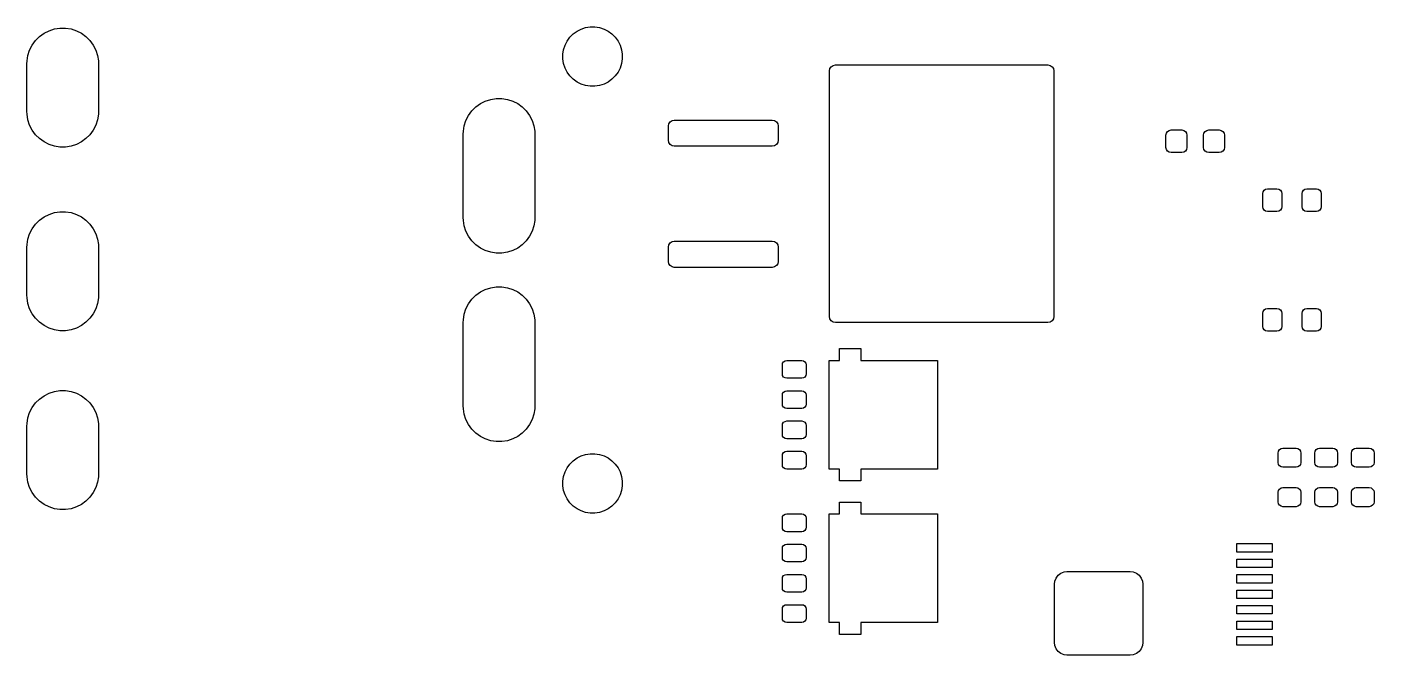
# Model space of a CAD drawing. Extents: x 3.68 to 8.08, y -5.98 to -1.71.
# Drawn here: x 3.687 to 5.909, y -4.722 to -3.685 of the extents above; entities that cross this region are included whole.
import ezdxf

# ---------------------------------------------------------------- set-up
doc = ezdxf.new("R2010")
doc.units = 0
doc.header["$MEASUREMENT"] = 0
doc.layers.add('BLACK', color=7, linetype='CONTINUOUS')

msp = doc.modelspace()

# ---------------------------------------------------------------- linework, layer by layer
at = {"layer": 'BLACK', "linetype": 'CONTINUOUS'}
for p, q in [((3.7235, -3.6915), (3.7323, -3.6886)), ((3.7323, -3.6886), (3.7414, -3.6872)), ((3.7414, -3.6872), (3.7507, -3.6872)), ((3.7507, -3.6872), (3.7598, -3.6886)), ((3.7598, -3.6886), (3.7687, -3.6915)), ((4.6012, -3.6888), (4.6086, -3.6864)), ((4.6086, -3.6864), (4.6162, -3.6852)), ((4.6162, -3.6852), (4.6239, -3.6852)), ((4.6239, -3.6852), (4.6316, -3.6864)), ((4.6316, -3.6864), (4.6389, -3.6888)), ((3.6957, -3.7152), (3.7012, -3.7077)), ((3.7012, -3.7077), (3.7077, -3.7012)), ((3.7077, -3.7012), (3.7152, -3.6957)), ((3.7152, -3.6957), (3.7235, -3.6915)), ((3.7687, -3.6915), (3.7769, -3.6957)), ((3.7769, -3.6957), (3.7844, -3.7012)), ((3.7844, -3.7012), (3.791, -3.7077)), ((3.791, -3.7077), (3.7964, -3.7152)), ((4.5746, -3.7154), (4.5781, -3.7085)), ((4.5781, -3.7085), (4.5827, -3.7023)), ((4.5827, -3.7023), (4.5881, -3.6968)), ((4.5881, -3.6968), (4.5944, -3.6923)), ((4.5944, -3.6923), (4.6012, -3.6888)), ((4.6389, -3.6888), (4.6458, -3.6923)), ((4.6458, -3.6923), (4.652, -3.6968)), ((4.652, -3.6968), (4.6575, -3.7023)), ((4.6575, -3.7023), (4.662, -3.7085)), ((4.662, -3.7085), (4.6655, -3.7154)), ((3.6872, -3.7414), (3.6886, -3.7323)), ((3.6886, -3.7323), (3.6915, -3.7235)), ((3.6915, -3.7235), (3.6957, -3.7152)), ((3.7964, -3.7152), (3.8006, -3.7235)), ((3.8006, -3.7235), (3.8035, -3.7323)), ((3.8035, -3.7323), (3.8049, -3.7414)), ((4.571, -3.7304), (4.5722, -3.7228)), ((4.571, -3.7381), (4.571, -3.7304)), ((4.5722, -3.7228), (4.5746, -3.7154)), ((4.6655, -3.7154), (4.6679, -3.7228)), ((4.6679, -3.7228), (4.6691, -3.7304)), ((4.6691, -3.7304), (4.6691, -3.7381)), ((3.687, -3.7461), (3.6872, -3.7414)), ((3.687, -3.8248), (3.687, -3.7461)), ((3.8049, -3.7414), (3.8051, -3.7461)), ((3.8051, -3.7461), (3.8051, -3.8248)), ((4.5722, -3.7457), (4.571, -3.7381)), ((4.5746, -3.7531), (4.5722, -3.7457)), ((4.5781, -3.76), (4.5746, -3.7531)), ((4.6655, -3.7531), (4.662, -3.76)), ((4.6679, -3.7457), (4.6655, -3.7531)), ((4.6691, -3.7381), (4.6679, -3.7457)), ((5.0108, -3.7579), (5.0116, -3.7541)), ((5.0116, -3.7541), (5.0137, -3.7509)), ((5.0137, -3.7509), (5.0169, -3.7488)), ((5.0169, -3.7488), (5.0207, -3.748)), ((5.0207, -3.748), (5.3711, -3.748)), ((5.3711, -3.748), (5.3748, -3.7488)), ((5.3748, -3.7488), (5.378, -3.7509)), ((5.378, -3.7509), (5.3802, -3.7541)), ((5.3802, -3.7541), (5.3809, -3.7579)), ((4.5827, -3.7662), (4.5781, -3.76)), ((4.5881, -3.7717), (4.5827, -3.7662)), ((4.5944, -3.7762), (4.5881, -3.7717)), ((4.6012, -3.7797), (4.5944, -3.7762)), ((4.6458, -3.7762), (4.6389, -3.7797)), ((4.652, -3.7717), (4.6458, -3.7762)), ((4.6575, -3.7662), (4.652, -3.7717)), ((4.662, -3.76), (4.6575, -3.7662)), ((5.0108, -4.1634), (5.0108, -3.7579)), ((5.3809, -3.7579), (5.3809, -4.1634)), ((4.6086, -3.7821), (4.6012, -3.7797)), ((4.6162, -3.7833), (4.6086, -3.7821)), ((4.6239, -3.7833), (4.6162, -3.7833)), ((4.6316, -3.7821), (4.6239, -3.7833)), ((4.6389, -3.7797), (4.6316, -3.7821)), ((4.4208, -3.8239), (4.4274, -3.8173)), ((4.4274, -3.8173), (4.4349, -3.8119)), ((4.4349, -3.8119), (4.4431, -3.8076)), ((4.4431, -3.8076), (4.452, -3.8048)), ((4.452, -3.8048), (4.4611, -3.8033)), ((4.4611, -3.8033), (4.4704, -3.8033)), ((4.4704, -3.8033), (4.4795, -3.8048)), ((4.4795, -3.8048), (4.4883, -3.8076)), ((4.4883, -3.8076), (4.4966, -3.8119)), ((4.4966, -3.8119), (4.5041, -3.8173)), ((4.5041, -3.8173), (4.5107, -3.8239)), ((3.6872, -3.8294), (3.687, -3.8248)), ((3.6886, -3.8386), (3.6872, -3.8294)), ((3.6915, -3.8474), (3.6886, -3.8386)), ((3.8035, -3.8386), (3.8006, -3.8474)), ((3.8049, -3.8294), (3.8035, -3.8386)), ((3.8051, -3.8248), (3.8049, -3.8294)), ((4.4083, -3.8484), (4.4112, -3.8396)), ((4.4112, -3.8396), (4.4154, -3.8313)), ((4.4154, -3.8313), (4.4208, -3.8239)), ((4.5107, -3.8239), (4.5161, -3.8313)), ((4.5161, -3.8313), (4.5203, -3.8396)), ((4.5203, -3.8396), (4.5232, -3.8484)), ((4.7458, -3.8451), (4.748, -3.8419)), ((4.748, -3.8419), (4.7512, -3.8397)), ((4.7512, -3.8397), (4.7549, -3.839)), ((4.7549, -3.839), (4.9163, -3.839)), ((4.9163, -3.839), (4.9201, -3.8397)), ((4.9201, -3.8397), (4.9233, -3.8419)), ((4.9233, -3.8419), (4.9254, -3.8451)), ((3.6957, -3.8557), (3.6915, -3.8474)), ((3.7012, -3.8632), (3.6957, -3.8557)), ((3.7077, -3.8697), (3.7012, -3.8632)), ((3.791, -3.8632), (3.7844, -3.8697)), ((3.7964, -3.8557), (3.791, -3.8632)), ((3.8006, -3.8474), (3.7964, -3.8557)), ((4.4067, -3.8622), (4.4069, -3.8576)), ((4.4067, -4), (4.4067, -3.8622)), ((4.4069, -3.8576), (4.4083, -3.8484)), ((4.5232, -3.8484), (4.5246, -3.8576)), ((4.5246, -3.8576), (4.5248, -3.8622)), ((4.5248, -3.8622), (4.5248, -4)), ((4.7451, -3.8488), (4.7458, -3.8451)), ((4.7451, -3.8724), (4.7451, -3.8488)), ((4.9254, -3.8451), (4.9262, -3.8488)), ((4.9262, -3.8488), (4.9262, -3.8724)), ((5.5659, -3.8639), (5.5666, -3.8606)), ((5.5659, -3.8841), (5.5659, -3.8639)), ((5.5666, -3.8606), (5.5685, -3.8578)), ((5.5685, -3.8578), (5.5713, -3.856)), ((5.5713, -3.856), (5.5746, -3.8553)), ((5.5746, -3.8553), (5.5918, -3.8553)), ((5.5918, -3.8553), (5.5951, -3.856)), ((5.5951, -3.856), (5.5979, -3.8578)), ((5.5979, -3.8578), (5.5997, -3.8606)), ((5.5997, -3.8606), (5.6004, -3.8639)), ((5.6004, -3.8639), (5.6004, -3.8841)), ((5.628, -3.8639), (5.6286, -3.8606)), ((5.628, -3.8841), (5.628, -3.8639)), ((5.6286, -3.8606), (5.6305, -3.8578)), ((5.6305, -3.8578), (5.6333, -3.856)), ((5.6333, -3.856), (5.6366, -3.8553)), ((5.6366, -3.8553), (5.6538, -3.8553)), ((5.6538, -3.8553), (5.6571, -3.856)), ((5.6571, -3.856), (5.6599, -3.8578)), ((5.6599, -3.8578), (5.6617, -3.8606)), ((5.6617, -3.8606), (5.6624, -3.8639)), ((5.6624, -3.8639), (5.6624, -3.8841)), ((3.7152, -3.8752), (3.7077, -3.8697)), ((3.7235, -3.8794), (3.7152, -3.8752)), ((3.7323, -3.8822), (3.7235, -3.8794)), ((3.7414, -3.8837), (3.7323, -3.8822)), ((3.7507, -3.8837), (3.7414, -3.8837)), ((3.7598, -3.8822), (3.7507, -3.8837)), ((3.7687, -3.8794), (3.7598, -3.8822)), ((3.7769, -3.8752), (3.7687, -3.8794)), ((3.7844, -3.8697), (3.7769, -3.8752)), ((4.7458, -3.8762), (4.7451, -3.8724)), ((4.748, -3.8794), (4.7458, -3.8762)), ((4.7512, -3.8815), (4.748, -3.8794)), ((4.7549, -3.8823), (4.7512, -3.8815)), ((4.9163, -3.8823), (4.7549, -3.8823)), ((4.9201, -3.8815), (4.9163, -3.8823)), ((4.9233, -3.8794), (4.9201, -3.8815)), ((4.9254, -3.8762), (4.9233, -3.8794)), ((4.9262, -3.8724), (4.9254, -3.8762)), ((5.5666, -3.8874), (5.5659, -3.8841)), ((5.5685, -3.8902), (5.5666, -3.8874)), ((5.5997, -3.8874), (5.5979, -3.8902)), ((5.6004, -3.8841), (5.5997, -3.8874)), ((5.6286, -3.8874), (5.628, -3.8841)), ((5.6305, -3.8902), (5.6286, -3.8874)), ((5.6617, -3.8874), (5.6599, -3.8902)), ((5.6624, -3.8841), (5.6617, -3.8874)), ((5.5713, -3.8921), (5.5685, -3.8902)), ((5.5746, -3.8927), (5.5713, -3.8921)), ((5.5918, -3.8927), (5.5746, -3.8927)), ((5.5951, -3.8921), (5.5918, -3.8927)), ((5.5979, -3.8902), (5.5951, -3.8921)), ((5.6333, -3.8921), (5.6305, -3.8902)), ((5.6366, -3.8927), (5.6333, -3.8921)), ((5.6538, -3.8927), (5.6366, -3.8927)), ((5.6571, -3.8921), (5.6538, -3.8927)), ((5.6599, -3.8902), (5.6571, -3.8921)), ((5.726, -3.9574), (5.7277, -3.9549)), ((5.7277, -3.9549), (5.7303, -3.9532)), ((5.7303, -3.9532), (5.7333, -3.9526)), ((5.7333, -3.9526), (5.749, -3.9526)), ((5.749, -3.9526), (5.752, -3.9532)), ((5.752, -3.9532), (5.7546, -3.9549)), ((5.7546, -3.9549), (5.7563, -3.9574)), ((5.791, -3.9574), (5.7927, -3.9549)), ((5.7927, -3.9549), (5.7952, -3.9532)), ((5.7952, -3.9532), (5.7982, -3.9526)), ((5.7982, -3.9526), (5.814, -3.9526)), ((5.814, -3.9526), (5.817, -3.9532)), ((5.817, -3.9532), (5.8195, -3.9549)), ((5.8195, -3.9549), (5.8213, -3.9574)), ((5.7254, -3.9604), (5.726, -3.9574)), ((5.7254, -3.9821), (5.7254, -3.9604)), ((5.7563, -3.9574), (5.7569, -3.9604)), ((5.7569, -3.9604), (5.7569, -3.9821)), ((5.7904, -3.9604), (5.791, -3.9574)), ((5.7904, -3.9821), (5.7904, -3.9604)), ((5.8213, -3.9574), (5.8219, -3.9604)), ((5.8219, -3.9604), (5.8219, -3.9821)), ((3.7077, -4.0043), (3.7152, -3.9989)), ((3.7152, -3.9989), (3.7235, -3.9947)), ((3.7235, -3.9947), (3.7323, -3.9918)), ((3.7323, -3.9918), (3.7414, -3.9903)), ((3.7414, -3.9903), (3.7507, -3.9903)), ((3.7507, -3.9903), (3.7598, -3.9918)), ((3.7598, -3.9918), (3.7687, -3.9947)), ((3.7687, -3.9947), (3.7769, -3.9989)), ((3.7769, -3.9989), (3.7844, -4.0043)), ((5.726, -3.9851), (5.7254, -3.9821)), ((5.7277, -3.9877), (5.726, -3.9851)), ((5.7303, -3.9894), (5.7277, -3.9877)), ((5.7333, -3.99), (5.7303, -3.9894)), ((5.749, -3.99), (5.7333, -3.99)), ((5.752, -3.9894), (5.749, -3.99)), ((5.7546, -3.9877), (5.752, -3.9894)), ((5.7563, -3.9851), (5.7546, -3.9877)), ((5.7569, -3.9821), (5.7563, -3.9851)), ((5.791, -3.9851), (5.7904, -3.9821)), ((5.7927, -3.9877), (5.791, -3.9851)), ((5.7952, -3.9894), (5.7927, -3.9877)), ((5.7982, -3.99), (5.7952, -3.9894)), ((5.814, -3.99), (5.7982, -3.99)), ((5.817, -3.9894), (5.814, -3.99)), ((5.8195, -3.9877), (5.817, -3.9894)), ((5.8213, -3.9851), (5.8195, -3.9877)), ((5.8219, -3.9821), (5.8213, -3.9851)), ((3.6915, -4.0266), (3.6957, -4.0184)), ((3.6957, -4.0184), (3.7012, -4.0109)), ((3.7012, -4.0109), (3.7077, -4.0043)), ((3.7844, -4.0043), (3.791, -4.0109)), ((3.791, -4.0109), (3.7964, -4.0184)), ((3.7964, -4.0184), (3.8006, -4.0266)), ((4.4069, -4.0046), (4.4067, -4)), ((4.4083, -4.0138), (4.4069, -4.0046)), ((4.4112, -4.0226), (4.4083, -4.0138)), ((4.5232, -4.0138), (4.5203, -4.0226)), ((4.5246, -4.0046), (4.5232, -4.0138)), ((4.5248, -4), (4.5246, -4.0046)), ((3.6872, -4.0446), (3.6886, -4.0354)), ((3.6886, -4.0354), (3.6915, -4.0266)), ((3.8006, -4.0266), (3.8035, -4.0354)), ((3.8035, -4.0354), (3.8049, -4.0446)), ((4.4154, -4.0309), (4.4112, -4.0226)), ((4.4208, -4.0384), (4.4154, -4.0309)), ((4.4274, -4.0449), (4.4208, -4.0384)), ((4.5107, -4.0384), (4.5041, -4.0449)), ((4.5161, -4.0309), (4.5107, -4.0384)), ((4.5203, -4.0226), (4.5161, -4.0309)), ((4.7458, -4.0451), (4.748, -4.0419)), ((4.748, -4.0419), (4.7512, -4.0397)), ((4.7512, -4.0397), (4.7549, -4.039)), ((4.7549, -4.039), (4.9163, -4.039)), ((4.9163, -4.039), (4.9201, -4.0397)), ((4.9201, -4.0397), (4.9233, -4.0419)), ((4.9233, -4.0419), (4.9254, -4.0451)), ((3.687, -4.0492), (3.6872, -4.0446)), ((3.687, -4.128), (3.687, -4.0492)), ((3.8049, -4.0446), (3.8051, -4.0492)), ((3.8051, -4.0492), (3.8051, -4.128)), ((4.4349, -4.0504), (4.4274, -4.0449)), ((4.4431, -4.0546), (4.4349, -4.0504)), ((4.452, -4.0574), (4.4431, -4.0546)), ((4.4611, -4.0589), (4.452, -4.0574)), ((4.4704, -4.0589), (4.4611, -4.0589)), ((4.4795, -4.0574), (4.4704, -4.0589)), ((4.4883, -4.0546), (4.4795, -4.0574)), ((4.4966, -4.0504), (4.4883, -4.0546)), ((4.5041, -4.0449), (4.4966, -4.0504)), ((4.7451, -4.0488), (4.7458, -4.0451)), ((4.7451, -4.0724), (4.7451, -4.0488)), ((4.9254, -4.0451), (4.9262, -4.0488)), ((4.9262, -4.0488), (4.9262, -4.0724)), ((4.7458, -4.0762), (4.7451, -4.0724)), ((4.748, -4.0794), (4.7458, -4.0762)), ((4.7512, -4.0815), (4.748, -4.0794)), ((4.7549, -4.0823), (4.7512, -4.0815)), ((4.9163, -4.0823), (4.7549, -4.0823)), ((4.9201, -4.0815), (4.9163, -4.0823)), ((4.9233, -4.0794), (4.9201, -4.0815)), ((4.9254, -4.0762), (4.9233, -4.0794)), ((4.9262, -4.0724), (4.9254, -4.0762)), ((3.6872, -4.1326), (3.687, -4.128)), ((3.6886, -4.1417), (3.6872, -4.1326)), ((3.8049, -4.1326), (3.8035, -4.1417)), ((3.8051, -4.128), (3.8049, -4.1326)), ((4.4208, -4.1349), (4.4274, -4.1283)), ((4.4274, -4.1283), (4.4349, -4.1229)), ((4.4349, -4.1229), (4.4431, -4.1187)), ((4.4431, -4.1187), (4.452, -4.1158)), ((4.452, -4.1158), (4.4611, -4.1144)), ((4.4611, -4.1144), (4.4704, -4.1144)), ((4.4704, -4.1144), (4.4795, -4.1158)), ((4.4795, -4.1158), (4.4883, -4.1187)), ((4.4883, -4.1187), (4.4966, -4.1229)), ((4.4966, -4.1229), (4.5041, -4.1283)), ((4.5041, -4.1283), (4.5107, -4.1349)), ((3.6915, -4.1506), (3.6886, -4.1417)), ((3.6957, -4.1588), (3.6915, -4.1506)), ((3.8006, -4.1506), (3.7964, -4.1588)), ((3.8035, -4.1417), (3.8006, -4.1506)), ((4.4083, -4.1594), (4.4112, -4.1506)), ((4.4112, -4.1506), (4.4154, -4.1424)), ((4.4154, -4.1424), (4.4208, -4.1349)), ((4.5107, -4.1349), (4.5161, -4.1424)), ((4.5161, -4.1424), (4.5203, -4.1506)), ((4.5203, -4.1506), (4.5232, -4.1594)), ((5.7254, -4.1581), (5.726, -4.1551)), ((5.726, -4.1551), (5.7277, -4.1525)), ((5.7277, -4.1525), (5.7303, -4.1508)), ((5.7303, -4.1508), (5.7333, -4.1502)), ((5.7333, -4.1502), (5.749, -4.1502)), ((5.749, -4.1502), (5.752, -4.1508)), ((5.752, -4.1508), (5.7546, -4.1525)), ((5.7546, -4.1525), (5.7563, -4.1551)), ((5.7563, -4.1551), (5.7569, -4.1581)), ((5.7904, -4.1581), (5.791, -4.1551)), ((5.791, -4.1551), (5.7927, -4.1525)), ((5.7927, -4.1525), (5.7952, -4.1508)), ((5.7952, -4.1508), (5.7982, -4.1502)), ((5.7982, -4.1502), (5.814, -4.1502)), ((5.814, -4.1502), (5.817, -4.1508)), ((5.817, -4.1508), (5.8195, -4.1525)), ((5.8195, -4.1525), (5.8213, -4.1551)), ((5.8213, -4.1551), (5.8219, -4.1581)), ((3.7012, -4.1663), (3.6957, -4.1588)), ((3.7077, -4.1729), (3.7012, -4.1663)), ((3.7152, -4.1783), (3.7077, -4.1729)), ((3.7844, -4.1729), (3.7769, -4.1783)), ((3.791, -4.1663), (3.7844, -4.1729)), ((3.7964, -4.1588), (3.791, -4.1663)), ((4.4067, -4.1732), (4.4069, -4.1686)), ((4.4067, -4.311), (4.4067, -4.1732)), ((4.4069, -4.1686), (4.4083, -4.1594)), ((4.5232, -4.1594), (4.5246, -4.1686)), ((4.5246, -4.1686), (4.5248, -4.1732)), ((4.5248, -4.1732), (4.5248, -4.311)), ((5.0116, -4.1672), (5.0108, -4.1634)), ((5.0137, -4.1703), (5.0116, -4.1672)), ((5.0169, -4.1725), (5.0137, -4.1703)), ((5.0207, -4.1732), (5.0169, -4.1725)), ((5.3711, -4.1732), (5.0207, -4.1732)), ((5.3748, -4.1725), (5.3711, -4.1732)), ((5.378, -4.1703), (5.3748, -4.1725)), ((5.3802, -4.1672), (5.378, -4.1703)), ((5.3809, -4.1634), (5.3802, -4.1672)), ((5.7254, -4.1797), (5.7254, -4.1581)), ((5.7569, -4.1581), (5.7569, -4.1797)), ((5.7904, -4.1797), (5.7904, -4.1581)), ((5.8219, -4.1581), (5.8219, -4.1797)), ((3.7235, -4.1825), (3.7152, -4.1783)), ((3.7323, -4.1854), (3.7235, -4.1825)), ((3.7414, -4.1868), (3.7323, -4.1854)), ((3.7507, -4.1868), (3.7414, -4.1868)), ((3.7598, -4.1854), (3.7507, -4.1868)), ((3.7687, -4.1825), (3.7598, -4.1854)), ((3.7769, -4.1783), (3.7687, -4.1825)), ((5.726, -4.1827), (5.7254, -4.1797)), ((5.7277, -4.1853), (5.726, -4.1827)), ((5.7303, -4.187), (5.7277, -4.1853)), ((5.7333, -4.1876), (5.7303, -4.187)), ((5.749, -4.1876), (5.7333, -4.1876)), ((5.752, -4.187), (5.749, -4.1876)), ((5.7546, -4.1853), (5.752, -4.187)), ((5.7563, -4.1827), (5.7546, -4.1853)), ((5.7569, -4.1797), (5.7563, -4.1827)), ((5.791, -4.1827), (5.7904, -4.1797)), ((5.7927, -4.1853), (5.791, -4.1827)), ((5.7952, -4.187), (5.7927, -4.1853)), ((5.7982, -4.1876), (5.7952, -4.187)), ((5.814, -4.1876), (5.7982, -4.1876)), ((5.817, -4.187), (5.814, -4.1876)), ((5.8195, -4.1853), (5.817, -4.187)), ((5.8213, -4.1827), (5.8195, -4.1853)), ((5.8219, -4.1797), (5.8213, -4.1827)), ((5.0272, -4.2359), (5.0272, -4.2164)), ((5.0272, -4.2164), (5.0628, -4.2164)), ((5.0628, -4.2164), (5.0628, -4.2359)), ((4.9331, -4.2433), (4.9336, -4.2405)), ((4.9331, -4.258), (4.9331, -4.2433)), ((4.9336, -4.2405), (4.9352, -4.2381)), ((4.9352, -4.2381), (4.9376, -4.2365)), ((4.9376, -4.2365), (4.9405, -4.2359)), ((4.9405, -4.2359), (4.9651, -4.2359)), ((4.9651, -4.2359), (4.9679, -4.2365)), ((4.9679, -4.2365), (4.9703, -4.2381)), ((4.9703, -4.2381), (4.9719, -4.2405)), ((4.9719, -4.2405), (4.9724, -4.2433)), ((4.9724, -4.2433), (4.9724, -4.258)), ((5.0104, -4.4154), (5.0104, -4.2359)), ((5.0104, -4.2359), (5.0272, -4.2359)), ((5.0628, -4.2359), (5.1701, -4.2359)), ((5.1701, -4.2359), (5.1888, -4.2359)), ((5.1888, -4.2359), (5.1888, -4.2654)), ((4.9336, -4.2609), (4.9331, -4.258)), ((4.9352, -4.2633), (4.9336, -4.2609)), ((4.9376, -4.2649), (4.9352, -4.2633)), ((4.9405, -4.2654), (4.9376, -4.2649)), ((4.9651, -4.2654), (4.9405, -4.2654)), ((4.9679, -4.2649), (4.9651, -4.2654)), ((4.9703, -4.2633), (4.9679, -4.2649)), ((4.9719, -4.2609), (4.9703, -4.2633)), ((4.9724, -4.258), (4.9719, -4.2609)), ((5.1888, -4.2654), (5.1888, -4.3859)), ((3.7235, -4.2899), (3.7323, -4.2871)), ((3.7323, -4.2871), (3.7414, -4.2856)), ((3.7414, -4.2856), (3.7507, -4.2856)), ((3.7507, -4.2856), (3.7598, -4.2871)), ((3.7598, -4.2871), (3.7687, -4.2899)), ((4.9336, -4.2905), (4.9352, -4.2881)), ((4.9352, -4.2881), (4.9376, -4.2865)), ((4.9376, -4.2865), (4.9405, -4.2859)), ((4.9405, -4.2859), (4.9651, -4.2859)), ((4.9651, -4.2859), (4.9679, -4.2865)), ((4.9679, -4.2865), (4.9703, -4.2881)), ((4.9703, -4.2881), (4.9719, -4.2905)), ((3.6957, -4.3136), (3.7012, -4.3061)), ((3.7012, -4.3061), (3.7077, -4.2996)), ((3.7077, -4.2996), (3.7152, -4.2941)), ((3.7152, -4.2941), (3.7235, -4.2899)), ((3.7687, -4.2899), (3.7769, -4.2941)), ((3.7769, -4.2941), (3.7844, -4.2996)), ((3.7844, -4.2996), (3.791, -4.3061)), ((3.791, -4.3061), (3.7964, -4.3136)), ((4.9331, -4.2933), (4.9336, -4.2905)), ((4.9331, -4.308), (4.9331, -4.2933)), ((4.9336, -4.3109), (4.9331, -4.308)), ((4.9352, -4.3133), (4.9336, -4.3109)), ((4.9719, -4.3109), (4.9703, -4.3133)), ((4.9719, -4.2905), (4.9724, -4.2933)), ((4.9724, -4.308), (4.9719, -4.3109)), ((4.9724, -4.2933), (4.9724, -4.308)), ((3.6872, -4.3399), (3.6886, -4.3307)), ((3.6886, -4.3307), (3.6915, -4.3219)), ((3.6915, -4.3219), (3.6957, -4.3136)), ((3.7964, -4.3136), (3.8006, -4.3219)), ((3.8006, -4.3219), (3.8035, -4.3307)), ((3.8035, -4.3307), (3.8049, -4.3399)), ((4.4069, -4.3157), (4.4067, -4.311)), ((4.4083, -4.3248), (4.4069, -4.3157)), ((4.4112, -4.3336), (4.4083, -4.3248)), ((4.5232, -4.3248), (4.5203, -4.3336)), ((4.5246, -4.3157), (4.5232, -4.3248)), ((4.5248, -4.311), (4.5246, -4.3157)), ((4.9376, -4.3149), (4.9352, -4.3133)), ((4.9405, -4.3154), (4.9376, -4.3149)), ((4.9651, -4.3154), (4.9405, -4.3154)), ((4.9679, -4.3149), (4.9651, -4.3154)), ((4.9703, -4.3133), (4.9679, -4.3149)), ((3.687, -4.3445), (3.6872, -4.3399)), ((3.687, -4.4232), (3.687, -4.3445)), ((3.8049, -4.3399), (3.8051, -4.3445)), ((3.8051, -4.3445), (3.8051, -4.4232)), ((4.4154, -4.3419), (4.4112, -4.3336)), ((4.4208, -4.3494), (4.4154, -4.3419)), ((4.4274, -4.3559), (4.4208, -4.3494)), ((4.5107, -4.3494), (4.5041, -4.3559)), ((4.5161, -4.3419), (4.5107, -4.3494)), ((4.5203, -4.3336), (4.5161, -4.3419)), ((4.9331, -4.3433), (4.9336, -4.3405)), ((4.9331, -4.358), (4.9331, -4.3433)), ((4.9336, -4.3405), (4.9352, -4.3381)), ((4.9352, -4.3381), (4.9376, -4.3365)), ((4.9376, -4.3365), (4.9405, -4.3359)), ((4.9405, -4.3359), (4.9651, -4.3359)), ((4.9651, -4.3359), (4.9679, -4.3365)), ((4.9679, -4.3365), (4.9703, -4.3381)), ((4.9703, -4.3381), (4.9719, -4.3405)), ((4.9719, -4.3405), (4.9724, -4.3433)), ((4.9724, -4.3433), (4.9724, -4.358)), ((4.4349, -4.3614), (4.4274, -4.3559)), ((4.4431, -4.3656), (4.4349, -4.3614)), ((4.452, -4.3684), (4.4431, -4.3656)), ((4.4611, -4.3699), (4.452, -4.3684)), ((4.4704, -4.3699), (4.4611, -4.3699)), ((4.4795, -4.3684), (4.4704, -4.3699)), ((4.4883, -4.3656), (4.4795, -4.3684)), ((4.4966, -4.3614), (4.4883, -4.3656)), ((4.5041, -4.3559), (4.4966, -4.3614)), ((4.9336, -4.3609), (4.9331, -4.358)), ((4.9352, -4.3633), (4.9336, -4.3609)), ((4.9376, -4.3649), (4.9352, -4.3633)), ((4.9405, -4.3654), (4.9376, -4.3649)), ((4.9651, -4.3654), (4.9405, -4.3654)), ((4.9679, -4.3649), (4.9651, -4.3654)), ((4.9703, -4.3633), (4.9679, -4.3649)), ((4.9719, -4.3609), (4.9703, -4.3633)), ((4.9724, -4.358), (4.9719, -4.3609)), ((4.5881, -4.4016), (4.5944, -4.397)), ((4.5944, -4.397), (4.6012, -4.3935)), ((4.6012, -4.3935), (4.6086, -4.3911)), ((4.6086, -4.3911), (4.6162, -4.3899)), ((4.6162, -4.3899), (4.6239, -4.3899)), ((4.6239, -4.3899), (4.6316, -4.3911)), ((4.6316, -4.3911), (4.6389, -4.3935)), ((4.6389, -4.3935), (4.6458, -4.397)), ((4.6458, -4.397), (4.652, -4.4016)), ((4.9331, -4.3933), (4.9336, -4.3905)), ((4.9331, -4.408), (4.9331, -4.3933)), ((4.9336, -4.3905), (4.9352, -4.3881)), ((4.9352, -4.3881), (4.9376, -4.3865)), ((4.9376, -4.3865), (4.9405, -4.3859)), ((4.9405, -4.3859), (4.9651, -4.3859)), ((4.9651, -4.3859), (4.9679, -4.3865)), ((4.9679, -4.3865), (4.9703, -4.3881)), ((4.9703, -4.3881), (4.9719, -4.3905)), ((4.9719, -4.3905), (4.9724, -4.3933)), ((4.9724, -4.3933), (4.9724, -4.408)), ((5.1888, -4.3859), (5.1888, -4.4154)), ((5.751, -4.3888), (5.7516, -4.3858)), ((5.751, -4.4045), (5.751, -4.3888)), ((5.7516, -4.3858), (5.7533, -4.3832)), ((5.7533, -4.3832), (5.7558, -4.3815)), ((5.7558, -4.3815), (5.7589, -4.3809)), ((5.7589, -4.3809), (5.7805, -4.3809)), ((5.7805, -4.3809), (5.7835, -4.3815)), ((5.7835, -4.3815), (5.7861, -4.3832)), ((5.7861, -4.3832), (5.7878, -4.3858)), ((5.7878, -4.3858), (5.7884, -4.3888)), ((5.7884, -4.3888), (5.7884, -4.4045)), ((5.8114, -4.3888), (5.812, -4.3858)), ((5.8114, -4.4045), (5.8114, -4.3888)), ((5.812, -4.3858), (5.8137, -4.3832)), ((5.8137, -4.3832), (5.8162, -4.3815)), ((5.8162, -4.3815), (5.8192, -4.3809)), ((5.8192, -4.3809), (5.8409, -4.3809)), ((5.8409, -4.3809), (5.8439, -4.3815)), ((5.8439, -4.3815), (5.8464, -4.3832)), ((5.8464, -4.3832), (5.8482, -4.3858)), ((5.8482, -4.3858), (5.8488, -4.3888)), ((5.8488, -4.3888), (5.8488, -4.4045)), ((5.8717, -4.3888), (5.8723, -4.3858)), ((5.8717, -4.4045), (5.8717, -4.3888)), ((5.8723, -4.3858), (5.874, -4.3832)), ((5.874, -4.3832), (5.8766, -4.3815)), ((5.8766, -4.3815), (5.8796, -4.3809)), ((5.8796, -4.3809), (5.9012, -4.3809)), ((5.9012, -4.3809), (5.9043, -4.3815)), ((5.9043, -4.3815), (5.9068, -4.3832)), ((5.9068, -4.3832), (5.9085, -4.3858)), ((5.9085, -4.3858), (5.9091, -4.3888)), ((5.9091, -4.3888), (5.9091, -4.4045)), ((4.5722, -4.4275), (4.5746, -4.4201)), ((4.5746, -4.4201), (4.5781, -4.4133)), ((4.5781, -4.4133), (4.5827, -4.407)), ((4.5827, -4.407), (4.5881, -4.4016)), ((4.652, -4.4016), (4.6575, -4.407)), ((4.6575, -4.407), (4.662, -4.4133)), ((4.662, -4.4133), (4.6655, -4.4201)), ((4.6655, -4.4201), (4.6679, -4.4275)), ((4.9336, -4.4109), (4.9331, -4.408)), ((4.9352, -4.4133), (4.9336, -4.4109)), ((4.9376, -4.4149), (4.9352, -4.4133)), ((4.9405, -4.4154), (4.9376, -4.4149)), ((4.9651, -4.4154), (4.9405, -4.4154)), ((4.9679, -4.4149), (4.9651, -4.4154)), ((4.9703, -4.4133), (4.9679, -4.4149)), ((4.9719, -4.4109), (4.9703, -4.4133)), ((4.9724, -4.408), (4.9719, -4.4109)), ((5.0272, -4.4154), (5.0104, -4.4154)), ((5.0272, -4.4349), (5.0272, -4.4154)), ((5.1888, -4.4154), (5.0628, -4.4154)), ((5.0628, -4.4154), (5.0628, -4.4349)), ((5.7516, -4.4075), (5.751, -4.4045)), ((5.7533, -4.4101), (5.7516, -4.4075)), ((5.7558, -4.4118), (5.7533, -4.4101)), ((5.7589, -4.4124), (5.7558, -4.4118)), ((5.7805, -4.4124), (5.7589, -4.4124)), ((5.7835, -4.4118), (5.7805, -4.4124)), ((5.7861, -4.4101), (5.7835, -4.4118)), ((5.7878, -4.4075), (5.7861, -4.4101)), ((5.7884, -4.4045), (5.7878, -4.4075)), ((5.812, -4.4075), (5.8114, -4.4045)), ((5.8137, -4.4101), (5.812, -4.4075)), ((5.8162, -4.4118), (5.8137, -4.4101)), ((5.8192, -4.4124), (5.8162, -4.4118)), ((5.8409, -4.4124), (5.8192, -4.4124)), ((5.8439, -4.4118), (5.8409, -4.4124)), ((5.8464, -4.4101), (5.8439, -4.4118)), ((5.8482, -4.4075), (5.8464, -4.4101)), ((5.8488, -4.4045), (5.8482, -4.4075)), ((5.8723, -4.4075), (5.8717, -4.4045)), ((5.874, -4.4101), (5.8723, -4.4075)), ((5.8766, -4.4118), (5.874, -4.4101)), ((5.8796, -4.4124), (5.8766, -4.4118)), ((5.9012, -4.4124), (5.8796, -4.4124)), ((5.9043, -4.4118), (5.9012, -4.4124)), ((5.9068, -4.4101), (5.9043, -4.4118)), ((5.9085, -4.4075), (5.9068, -4.4101)), ((5.9091, -4.4045), (5.9085, -4.4075)), ((3.6872, -4.4279), (3.687, -4.4232)), ((3.6886, -4.437), (3.6872, -4.4279)), ((3.6915, -4.4458), (3.6886, -4.437)), ((3.8035, -4.437), (3.8006, -4.4458)), ((3.8049, -4.4279), (3.8035, -4.437)), ((3.8051, -4.4232), (3.8049, -4.4279)), ((4.571, -4.4351), (4.5722, -4.4275)), ((4.571, -4.4428), (4.571, -4.4351)), ((4.5722, -4.4505), (4.571, -4.4428)), ((4.6679, -4.4275), (4.6691, -4.4351)), ((4.6691, -4.4428), (4.6679, -4.4505)), ((4.6691, -4.4351), (4.6691, -4.4428)), ((5.0628, -4.4349), (5.0272, -4.4349)), ((3.6957, -4.4541), (3.6915, -4.4458)), ((3.7012, -4.4616), (3.6957, -4.4541)), ((3.7077, -4.4681), (3.7012, -4.4616)), ((3.791, -4.4616), (3.7844, -4.4681)), ((3.7964, -4.4541), (3.791, -4.4616)), ((3.8006, -4.4458), (3.7964, -4.4541)), ((4.5746, -4.4578), (4.5722, -4.4505)), ((4.5781, -4.4647), (4.5746, -4.4578)), ((4.5827, -4.4709), (4.5781, -4.4647)), ((4.662, -4.4647), (4.6575, -4.4709)), ((4.6655, -4.4578), (4.662, -4.4647)), ((4.6679, -4.4505), (4.6655, -4.4578)), ((5.751, -4.4537), (5.7516, -4.4507)), ((5.751, -4.4695), (5.751, -4.4537)), ((5.7516, -4.4507), (5.7533, -4.4482)), ((5.7533, -4.4482), (5.7558, -4.4465)), ((5.7558, -4.4465), (5.7589, -4.4459)), ((5.7589, -4.4459), (5.7805, -4.4459)), ((5.7805, -4.4459), (5.7835, -4.4465)), ((5.7835, -4.4465), (5.7861, -4.4482)), ((5.7861, -4.4482), (5.7878, -4.4507)), ((5.7878, -4.4507), (5.7884, -4.4537)), ((5.7884, -4.4537), (5.7884, -4.4695)), ((5.8114, -4.4537), (5.812, -4.4507)), ((5.8114, -4.4695), (5.8114, -4.4537)), ((5.812, -4.4507), (5.8137, -4.4482)), ((5.8137, -4.4482), (5.8162, -4.4465)), ((5.8162, -4.4465), (5.8192, -4.4459)), ((5.8192, -4.4459), (5.8409, -4.4459)), ((5.8409, -4.4459), (5.8439, -4.4465)), ((5.8439, -4.4465), (5.8464, -4.4482)), ((5.8464, -4.4482), (5.8482, -4.4507)), ((5.8482, -4.4507), (5.8488, -4.4537)), ((5.8488, -4.4537), (5.8488, -4.4695)), ((5.8717, -4.4537), (5.8723, -4.4507)), ((5.8717, -4.4695), (5.8717, -4.4537)), ((5.8723, -4.4507), (5.874, -4.4482)), ((5.874, -4.4482), (5.8766, -4.4465)), ((5.8766, -4.4465), (5.8796, -4.4459)), ((5.8796, -4.4459), (5.9012, -4.4459)), ((5.9012, -4.4459), (5.9043, -4.4465)), ((5.9043, -4.4465), (5.9068, -4.4482)), ((5.9068, -4.4482), (5.9085, -4.4507)), ((5.9085, -4.4507), (5.9091, -4.4537)), ((5.9091, -4.4537), (5.9091, -4.4695)), ((3.7152, -4.4736), (3.7077, -4.4681)), ((3.7235, -4.4778), (3.7152, -4.4736)), ((3.7323, -4.4807), (3.7235, -4.4778)), ((3.7414, -4.4821), (3.7323, -4.4807)), ((3.7507, -4.4821), (3.7414, -4.4821)), ((3.7598, -4.4807), (3.7507, -4.4821)), ((3.7687, -4.4778), (3.7598, -4.4807)), ((3.7769, -4.4736), (3.7687, -4.4778)), ((3.7844, -4.4681), (3.7769, -4.4736)), ((4.5881, -4.4764), (4.5827, -4.4709)), ((4.5944, -4.4809), (4.5881, -4.4764)), ((4.6012, -4.4844), (4.5944, -4.4809)), ((4.6086, -4.4868), (4.6012, -4.4844)), ((4.6162, -4.488), (4.6086, -4.4868)), ((4.6239, -4.488), (4.6162, -4.488)), ((4.6316, -4.4868), (4.6239, -4.488)), ((4.6389, -4.4844), (4.6316, -4.4868)), ((4.6458, -4.4809), (4.6389, -4.4844)), ((4.652, -4.4764), (4.6458, -4.4809)), ((4.6575, -4.4709), (4.652, -4.4764)), ((5.0272, -4.4892), (5.0272, -4.4697)), ((5.0272, -4.4697), (5.0628, -4.4697)), ((5.0628, -4.4697), (5.0628, -4.4892)), ((5.7516, -4.4725), (5.751, -4.4695)), ((5.7533, -4.4751), (5.7516, -4.4725)), ((5.7558, -4.4768), (5.7533, -4.4751)), ((5.7589, -4.4774), (5.7558, -4.4768)), ((5.7805, -4.4774), (5.7589, -4.4774)), ((5.7835, -4.4768), (5.7805, -4.4774)), ((5.7861, -4.4751), (5.7835, -4.4768)), ((5.7878, -4.4725), (5.7861, -4.4751)), ((5.7884, -4.4695), (5.7878, -4.4725)), ((5.812, -4.4725), (5.8114, -4.4695)), ((5.8137, -4.4751), (5.812, -4.4725)), ((5.8162, -4.4768), (5.8137, -4.4751)), ((5.8192, -4.4774), (5.8162, -4.4768)), ((5.8409, -4.4774), (5.8192, -4.4774)), ((5.8439, -4.4768), (5.8409, -4.4774)), ((5.8464, -4.4751), (5.8439, -4.4768)), ((5.8482, -4.4725), (5.8464, -4.4751)), ((5.8488, -4.4695), (5.8482, -4.4725)), ((5.8723, -4.4725), (5.8717, -4.4695)), ((5.874, -4.4751), (5.8723, -4.4725)), ((5.8766, -4.4768), (5.874, -4.4751)), ((5.8796, -4.4774), (5.8766, -4.4768)), ((5.9012, -4.4774), (5.8796, -4.4774)), ((5.9043, -4.4768), (5.9012, -4.4774)), ((5.9068, -4.4751), (5.9043, -4.4768)), ((5.9085, -4.4725), (5.9068, -4.4751)), ((5.9091, -4.4695), (5.9085, -4.4725)), ((4.9331, -4.4966), (4.9336, -4.4937)), ((4.9331, -4.5113), (4.9331, -4.4966)), ((4.9336, -4.4937), (4.9352, -4.4913)), ((4.9352, -4.4913), (4.9376, -4.4897)), ((4.9376, -4.4897), (4.9405, -4.4892)), ((4.9405, -4.4892), (4.9651, -4.4892)), ((4.9651, -4.4892), (4.9679, -4.4897)), ((4.9679, -4.4897), (4.9703, -4.4913)), ((4.9703, -4.4913), (4.9719, -4.4937)), ((4.9719, -4.4937), (4.9724, -4.4966)), ((4.9724, -4.4966), (4.9724, -4.5113)), ((5.0104, -4.6687), (5.0104, -4.4892)), ((5.0104, -4.4892), (5.0272, -4.4892)), ((5.0628, -4.4892), (5.1701, -4.4892)), ((5.1701, -4.4892), (5.1888, -4.4892)), ((5.1888, -4.4892), (5.1888, -4.5187)), ((4.9336, -4.5141), (4.9331, -4.5113)), ((4.9352, -4.5165), (4.9336, -4.5141)), ((4.9376, -4.5181), (4.9352, -4.5165)), ((4.9405, -4.5187), (4.9376, -4.5181)), ((4.9651, -4.5187), (4.9405, -4.5187)), ((4.9679, -4.5181), (4.9651, -4.5187)), ((4.9703, -4.5165), (4.9679, -4.5181)), ((4.9719, -4.5141), (4.9703, -4.5165)), ((4.9724, -4.5113), (4.9719, -4.5141)), ((5.1888, -4.5187), (5.1888, -4.6392)), ((4.9331, -4.5466), (4.9336, -4.5437)), ((4.9331, -4.5613), (4.9331, -4.5466)), ((4.9336, -4.5437), (4.9352, -4.5413)), ((4.9352, -4.5413), (4.9376, -4.5397)), ((4.9376, -4.5397), (4.9405, -4.5392)), ((4.9405, -4.5392), (4.9651, -4.5392)), ((4.9651, -4.5392), (4.9679, -4.5397)), ((4.9679, -4.5397), (4.9703, -4.5413)), ((4.9703, -4.5413), (4.9719, -4.5437)), ((4.9719, -4.5437), (4.9724, -4.5466)), ((4.9724, -4.5466), (4.9724, -4.5613)), ((5.6828, -4.5523), (5.6828, -4.5383)), ((5.6828, -4.5383), (5.7408, -4.5383)), ((5.7408, -4.5523), (5.6828, -4.5523)), ((5.7408, -4.5383), (5.7408, -4.5523)), ((4.9336, -4.5641), (4.9331, -4.5613)), ((4.9352, -4.5665), (4.9336, -4.5641)), ((4.9376, -4.5681), (4.9352, -4.5665)), ((4.9405, -4.5687), (4.9376, -4.5681)), ((4.9651, -4.5687), (4.9405, -4.5687)), ((4.9679, -4.5681), (4.9651, -4.5687)), ((4.9703, -4.5665), (4.9679, -4.5681)), ((4.9719, -4.5641), (4.9703, -4.5665)), ((4.9724, -4.5613), (4.9719, -4.5641)), ((5.6828, -4.5779), (5.6828, -4.5639)), ((5.6828, -4.5639), (5.7408, -4.5639)), ((5.7408, -4.5639), (5.7408, -4.5779)), ((4.9331, -4.5966), (4.9336, -4.5937)), ((4.9331, -4.6113), (4.9331, -4.5966)), ((4.9336, -4.5937), (4.9352, -4.5913)), ((4.9352, -4.5913), (4.9376, -4.5897)), ((4.9376, -4.5897), (4.9405, -4.5892)), ((4.9405, -4.5892), (4.9651, -4.5892)), ((4.9651, -4.5892), (4.9679, -4.5897)), ((4.9679, -4.5897), (4.9703, -4.5913)), ((4.9703, -4.5913), (4.9719, -4.5937)), ((4.9719, -4.5937), (4.9724, -4.5966)), ((4.9724, -4.5966), (4.9724, -4.6113)), ((5.3825, -4.6004), (5.3845, -4.5952)), ((5.3845, -4.5952), (5.3879, -4.5907)), ((5.3879, -4.5907), (5.3924, -4.5873)), ((5.3924, -4.5873), (5.3977, -4.5852)), ((5.3977, -4.5852), (5.4026, -4.5846)), ((5.4026, -4.5846), (5.5069, -4.5846)), ((5.5069, -4.5846), (5.5118, -4.5852)), ((5.5118, -4.5852), (5.517, -4.5873)), ((5.517, -4.5873), (5.5215, -4.5907)), ((5.5215, -4.5907), (5.5249, -4.5952)), ((5.5249, -4.5952), (5.527, -4.6004)), ((5.7408, -4.5779), (5.6828, -4.5779)), ((5.6828, -4.6035), (5.6828, -4.5895)), ((5.6828, -4.5895), (5.7408, -4.5895)), ((5.7408, -4.5895), (5.7408, -4.6035)), ((4.9336, -4.6141), (4.9331, -4.6113)), ((4.9352, -4.6165), (4.9336, -4.6141)), ((4.9376, -4.6181), (4.9352, -4.6165)), ((4.9405, -4.6187), (4.9376, -4.6181)), ((4.9651, -4.6187), (4.9405, -4.6187)), ((4.9679, -4.6181), (4.9651, -4.6187)), ((4.9703, -4.6165), (4.9679, -4.6181)), ((4.9719, -4.6141), (4.9703, -4.6165)), ((4.9724, -4.6113), (4.9719, -4.6141)), ((5.3819, -4.6053), (5.3825, -4.6004)), ((5.3819, -4.7018), (5.3819, -4.6053)), ((5.527, -4.6004), (5.5276, -4.6053)), ((5.5276, -4.6053), (5.5276, -4.7018)), ((5.7408, -4.6035), (5.6828, -4.6035)), ((5.6828, -4.629), (5.6828, -4.615)), ((5.6828, -4.615), (5.7408, -4.615)), ((5.7408, -4.615), (5.7408, -4.629)), ((4.9331, -4.6466), (4.9336, -4.6437)), ((4.9336, -4.6437), (4.9352, -4.6413)), ((4.9352, -4.6413), (4.9376, -4.6397)), ((4.9376, -4.6397), (4.9405, -4.6392)), ((4.9405, -4.6392), (4.9651, -4.6392)), ((4.9651, -4.6392), (4.9679, -4.6397)), ((4.9679, -4.6397), (4.9703, -4.6413)), ((4.9703, -4.6413), (4.9719, -4.6437)), ((4.9719, -4.6437), (4.9724, -4.6466)), ((5.1888, -4.6392), (5.1888, -4.6687)), ((5.7408, -4.629), (5.6828, -4.629)), ((5.6828, -4.6546), (5.6828, -4.6406)), ((5.6828, -4.6406), (5.7408, -4.6406)), ((5.7408, -4.6406), (5.7408, -4.6546)), ((4.9331, -4.6613), (4.9331, -4.6466)), ((4.9336, -4.6641), (4.9331, -4.6613)), ((4.9352, -4.6665), (4.9336, -4.6641)), ((4.9719, -4.6641), (4.9703, -4.6665)), ((4.9724, -4.6613), (4.9719, -4.6641)), ((4.9724, -4.6466), (4.9724, -4.6613)), ((5.7408, -4.6546), (5.6828, -4.6546)), ((5.6828, -4.6802), (5.6828, -4.6662)), ((5.6828, -4.6662), (5.7408, -4.6662)), ((5.7408, -4.6662), (5.7408, -4.6802)), ((4.9376, -4.6681), (4.9352, -4.6665)), ((4.9405, -4.6687), (4.9376, -4.6681)), ((4.9651, -4.6687), (4.9405, -4.6687)), ((4.9679, -4.6681), (4.9651, -4.6687)), ((4.9703, -4.6665), (4.9679, -4.6681)), ((5.0272, -4.6687), (5.0104, -4.6687)), ((5.0272, -4.6882), (5.0272, -4.6687)), ((5.0628, -4.6882), (5.0272, -4.6882)), ((5.1888, -4.6687), (5.0628, -4.6687)), ((5.0628, -4.6687), (5.0628, -4.6882)), ((5.7408, -4.6802), (5.6828, -4.6802)), ((5.3825, -4.7067), (5.3819, -4.7018)), ((5.3845, -4.7119), (5.3825, -4.7067)), ((5.527, -4.7067), (5.5249, -4.7119)), ((5.5276, -4.7018), (5.527, -4.7067)), ((5.6828, -4.7058), (5.6828, -4.6918)), ((5.6828, -4.6918), (5.7408, -4.6918)), ((5.7408, -4.7058), (5.6828, -4.7058)), ((5.7408, -4.6918), (5.7408, -4.7058)), ((5.3879, -4.7164), (5.3845, -4.7119)), ((5.3924, -4.7198), (5.3879, -4.7164)), ((5.3977, -4.7219), (5.3924, -4.7198)), ((5.4026, -4.7224), (5.3977, -4.7219)), ((5.5069, -4.7224), (5.4026, -4.7224)), ((5.5118, -4.7219), (5.5069, -4.7224)), ((5.517, -4.7198), (5.5118, -4.7219)), ((5.5215, -4.7164), (5.517, -4.7198)), ((5.5249, -4.7119), (5.5215, -4.7164))]:
    msp.add_line(p, q, dxfattribs=at)

doc.saveas('drawing.dxf')
